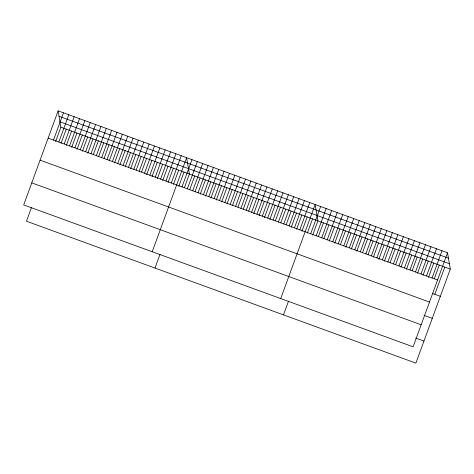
<?xml version="1.0" encoding="UTF-8"?>
<svg xmlns="http://www.w3.org/2000/svg" width="474" height="474" viewBox="0 0 474 474"><rect width="100%" height="100%" fill="white"/><g stroke="black" fill="none" stroke-linecap="round" stroke-linejoin="round"><path stroke-width="0.71" d="M58.112 110.88L23.7 204.916L413.115 346.814L447.527 252.778L58.112 110.88L60.885 127.186L55.654 141.477M53.503 140.061L63.469 112.83M31.515 207.44L26.473 221.222L415.888 363.12L450.3 269.084L447.527 252.778M58.853 142.01L68.819 114.779M61.01 143.432L66.242 129.135M64.209 143.966L74.175 116.734M66.366 145.382L71.598 131.085M69.565 145.915L79.531 118.684M71.722 147.331L76.954 133.034M74.922 147.864L84.882 120.633M77.072 149.286L82.304 134.989M80.272 149.82L90.238 122.588M82.429 151.236L87.66 136.939M85.628 151.769L95.594 124.538M87.785 153.185L93.017 138.888M90.984 153.718L100.95 126.487M93.384 154.459L98.367 140.843M96.335 155.668L106.3 128.436M98.74 156.408L103.723 142.793M101.691 157.623L111.657 130.391M104.096 158.357L109.079 144.742M107.047 159.572L117.013 132.341M109.198 160.994L114.43 146.697M112.397 161.521L122.363 134.29M114.554 162.943L119.786 148.646M117.753 163.477L127.719 136.245M119.91 164.893L125.142 150.596M123.11 165.426L133.076 138.195M125.266 166.842L130.498 152.551M128.466 167.375L138.426 140.144M130.617 168.797L135.848 154.5M133.816 169.331L143.782 142.099M136.222 170.065L141.205 156.45M139.172 171.28L149.138 144.049M141.578 172.015L146.561 158.399M144.529 173.229L154.494 145.998M146.679 174.651L151.911 160.354M149.879 175.184L159.845 147.953M152.036 176.601L157.267 162.304M155.235 177.134L165.201 149.903M157.392 178.55L162.623 164.253M160.591 179.083L170.557 151.852M162.742 180.505L167.974 166.208M165.941 181.032L175.907 153.801M168.098 182.454L173.33 168.157M171.298 182.988L181.264 155.756M173.454 184.404L178.686 170.107M152.207 251.741L186.62 157.706L189.393 174.011L184.41 187.627M178.811 186.359L184.042 172.062M182.01 186.886L191.97 159.655M154.98 268.047L160.022 254.271M187.36 188.842L197.326 161.61M189.766 189.576L194.749 175.961M192.717 190.791L202.682 163.56M195.122 191.532L200.105 177.916M198.073 192.74L208.039 165.509M200.224 194.162L205.455 179.865M203.423 194.696L213.389 167.464M205.58 196.112L210.812 181.815M208.779 196.645L218.745 169.414M210.936 198.061L216.168 183.77M214.135 198.594L224.101 171.363M216.286 200.016L221.518 185.719M219.486 200.549L229.452 173.318M221.642 201.965L226.874 187.668M224.842 202.499L234.808 175.267M226.999 203.915L232.23 189.618M230.198 204.448L240.164 177.217M232.604 205.189L237.581 191.573M235.554 206.397L245.514 179.172M237.954 207.138L242.937 193.522M240.905 208.353L250.87 181.121M243.31 209.087L248.293 195.472M246.261 210.302L256.227 183.071M248.666 211.043L253.649 197.427M251.617 212.251L261.583 185.02M253.768 213.673L259 199.376M256.967 214.207L266.933 186.975M259.124 215.623L264.356 201.326M262.323 216.156L272.289 188.925M264.48 217.572L269.712 203.281M267.68 218.105L277.646 190.874M269.83 219.527L275.062 205.23M273.03 220.06L282.996 192.829M275.435 220.795L280.418 207.179M278.386 222.01L288.352 194.778M280.792 222.75L285.775 209.135M283.742 223.959L293.708 196.728M286.148 224.7L291.125 211.084M289.099 225.914L299.058 198.683M291.249 227.33L296.481 213.033M294.449 227.864L304.415 200.632M296.606 229.28L301.837 214.983M299.805 229.813L309.771 202.582M301.962 231.235L307.193 216.938M280.715 298.573L315.127 204.537L317.9 220.837L312.668 235.134M307.312 233.184L312.544 218.887M310.677 233.777L320.643 206.546M283.488 314.872L288.53 301.097M316.194 235.785L326.159 208.554M318.433 236.467L323.416 222.851M321.71 237.794L331.676 210.563M323.949 238.475L328.932 224.86M327.226 239.808L337.192 212.577M329.217 241.165L334.448 226.868M332.742 241.817L342.708 214.586M334.733 243.174L339.965 228.883M338.258 243.826L348.224 216.594M340.498 244.507L345.481 230.891M343.774 245.84L353.74 218.609M345.765 247.197L350.997 232.9M349.291 247.849L359.256 220.617M351.287 249.206L356.519 234.908M354.807 249.857L364.773 222.626M356.804 251.22L362.035 236.923M360.323 251.866L370.289 224.635M362.569 252.547L367.551 238.932M365.845 253.88L375.805 226.649M368.085 254.556L373.068 240.94M371.361 255.889L381.327 228.658M373.352 257.246L378.584 242.955M376.877 257.897L386.843 230.666M378.868 259.26L384.1 244.963M382.394 259.912L392.359 232.681M384.384 261.269L389.616 246.972M387.91 261.921L397.876 234.689M390.149 262.596L395.132 248.98M393.426 263.929L403.392 236.698M395.666 264.611L400.649 250.995M398.942 265.938L408.908 238.706M400.933 267.3L406.165 253.003M404.458 267.952L414.424 240.721M406.449 269.309L411.681 255.012M409.974 269.961L419.94 242.729M412.22 270.642L417.197 257.026M415.491 271.969L425.456 244.738M417.487 273.332L422.719 259.035M421.007 273.984L430.973 246.753M423.004 275.341L428.235 261.044M426.523 275.992L436.489 248.761M428.52 277.349L433.751 263.052M432.045 278.001L442.005 250.77M434.285 278.682L439.268 265.067M434.818 294.307L444.784 267.075M59.031 116.26L448.44 258.164M59.973 121.8L449.382 263.704M60.885 127.186L450.3 269.084M48.147 138.112L437.561 280.01M432.75 293.554L440.334 296.315M40.077 160.153L429.491 302.057M423.993 315.346L432.27 318.362M31.77 182.869L421.179 324.773M415.68 338.063L423.957 341.079"/></g></svg>
